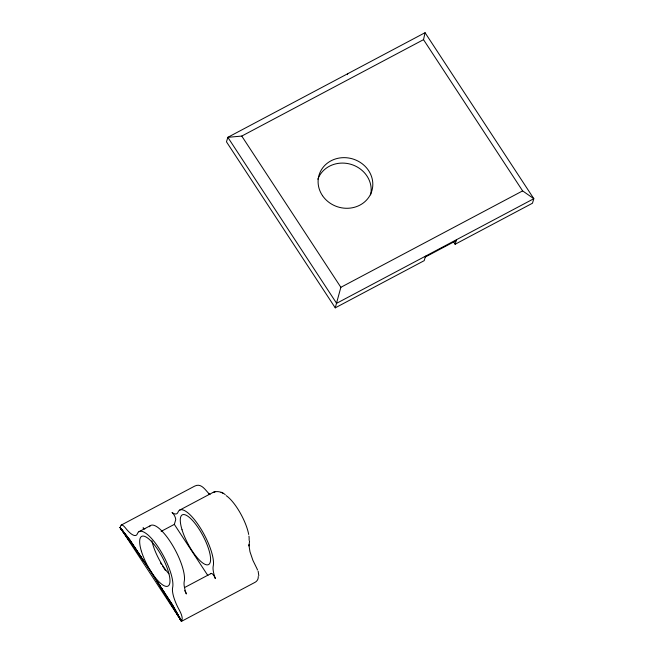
<?xml version="1.0" encoding="UTF-8"?>
<svg xmlns="http://www.w3.org/2000/svg" width="654" height="654" viewBox="0 0 654 654"><rect width="100%" height="100%" fill="white"/><g stroke="black" fill="none" stroke-linecap="round" stroke-linejoin="round"><path stroke-width="0.98" d="M249.55 540.964L249.027 545.763L249.992 551.78L252.918 560.372L257.3 569.34M258.804 575.773L258.158 571.179M453.459 241.694L455.127 244.253L532.47 203.222L533.827 198.693L522.62 190.894L423.514 39.657L425.059 32.7L227.837 137.324L226.48 141.844L335.249 307.846L424.193 260.66L425.55 256.131M522.62 190.894L340.865 287.31L335.249 307.846M161.146 531.367L174.332 524.377L175.648 519.979A4.594 1.39 62.1 0 0 174.716 516.153A4.594 1.39 62.1 0 0 172.027 512.491A22.964 6.949 62.1 0 0 177.97 512.254A33.526 10.137 62.1 0 1 199.405 526.486A33.526 10.137 62.1 0 1 213.229 566.062A22.964 6.949 62.1 0 0 215.346 578.586A4.594 1.39 62.1 0 0 212.836 574.326A4.594 1.39 62.1 0 0 210.907 573.795M347.446 74.63L347.715 73.73M455.127 244.253L456.484 239.724M425.059 32.7L533.827 198.693L336.606 303.317L227.837 137.324L241.759 136.073L423.514 39.657M425.28 257.038L456.214 240.631M121.235 525.08L194.712 486.102C201.53 482.619 205.593 490.598 209.681 494.391L209.035 493.811L209.999 494.62M138.942 531.727L150.543 525.571M179.548 510.185L212.411 492.748C216.539 490.418 221.673 491.808 225.229 494.547M184.755 587.456L211.078 573.501M213.253 492.331L214.03 492.086M214.316 491.988L215.084 491.751M221.06 492.266L223.03 493.149M131.568 542.387L120.172 527.606L120.704 525.816A9.189 2.78 62.1 0 1 125.503 527.999A22.964 6.949 62.1 0 0 137.365 533.795A33.526 10.137 62.1 0 1 158.799 548.019A33.526 10.137 62.1 0 1 172.623 587.603A22.964 6.949 62.1 0 0 179.425 610.288A9.189 2.78 62.1 0 1 182.098 619.51L181.567 621.3L120.172 527.606L129.803 539.697L173.008 605.637L181.567 621.3L255.044 582.322A6.892 6.278 16.7 0 0 258.232 576.558M133.661 545.583L120.172 527.606L150.878 571.359L181.567 621.3L171.242 602.939M136.073 549.27L120.172 527.606L143.929 561.255M138.73 553.325L120.172 527.606L141.444 557.461M241.759 136.073L340.865 287.31M174.332 524.377L207.915 575.626M160.443 562.824L161.563 564.533M162.683 566.241L165.478 570.509M156.968 581.153L181.567 621.3L169.149 599.743M158.881 584.079L181.567 621.3L166.737 596.064M161.366 587.872L181.567 621.3L164.08 592.009M257.251 569.912L257.316 570.075M317.852 179.221A27.558 25.114 16.7 0 1 350.961 164.326A27.558 25.114 16.7 0 1 370.597 194.892M226.121 495.609A28.13 8.51 62.1 0 1 248.692 534.457M248.953 536.108A28.13 8.51 62.1 0 1 249.076 540.278M184.608 590.676A4.594 1.39 62.1 0 1 185.107 591.445M185.581 592.271A4.594 1.39 62.1 0 1 186.341 593.971A22.964 6.949 62.1 0 1 184.224 581.447A33.526 10.137 62.1 0 0 171.086 542.934A33.526 10.137 62.1 0 0 149.39 526.772M144.845 528.939A22.964 6.949 62.1 0 1 143.022 527.876A4.594 1.39 62.1 0 1 144.011 528.824M168.871 573.795A28.13 8.51 62.1 0 1 151.883 540.768M249.109 544.766L249.076 545.82L249.109 544.766M322.528 195.693A27.558 25.114 16.7 0 0 369.853 195.571A27.558 25.114 16.7 0 0 343.979 157.647A27.558 25.114 16.7 0 0 322.528 195.693M141.419 551.273A28.13 8.51 62.1 0 0 167.686 586.237A28.13 8.51 62.1 0 0 155.399 546.204A28.13 8.51 62.1 0 0 141.419 551.273M182.025 529.732A28.13 8.51 62.1 0 0 208.291 564.696A28.13 8.51 62.1 0 0 195.996 524.663A28.13 8.51 62.1 0 0 182.025 529.732"/></g></svg>
